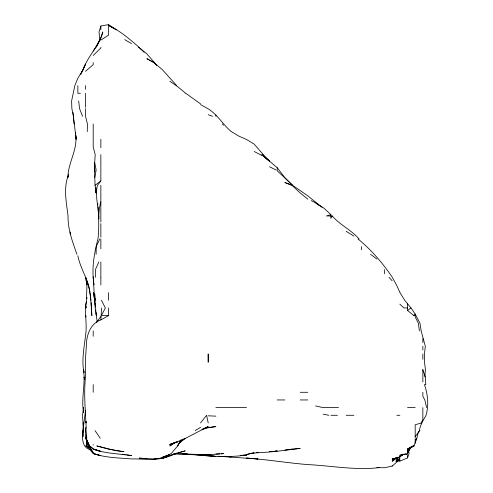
<?xml version="1.0" encoding="UTF-8"?>
<svg xmlns="http://www.w3.org/2000/svg" width="493" height="493" viewBox="0 0 493 493"><rect width="100%" height="100%" fill="white"/><g stroke="black" fill="none" stroke-linecap="round" stroke-linejoin="round"><path stroke-width="0.74" d="M86.201 280.079L86.965 284.954L86.423 300.286M82.898 436.749L82.96 430.617L85.529 410.398M86.497 307.952L86.528 306.424M100.862 201.877C97.17 213.925 99.832 226.669 97.928 238.957C94.73 251.51 92.216 264.242 93.195 277.288L93.916 284.954L93.195 276.807L94.157 292.62L95.18 300.286L95.02 297.988M96.123 254.289L96.246 246.623L99.789 238.957M87.243 131.625L87.434 123.959L85.529 116.293L85.529 108.626M101.601 307.952L100.862 319.895C90.17 323.451 86.152 336.066 86.361 346.289C85.511 356.396 85.086 366.515 85.529 376.658C83.835 392.12 85.147 407.52 85.961 422.951L86.047 421.416L86.072 430.617L86.731 438.283L86.651 435.214M83.563 407.619L83.422 412.216L83.557 409.917M82.947 436.749L83.089 433.686M83.157 432.151L83.225 430.617C81.789 437.488 81.863 448.082 90.644 449.696M424.88 376.954L425.379 369.288L424.448 361.622L424.424 353.956L425.33 346.289L421.17 330.957L419.974 323.285L415.186 314.029L410.983 307.952L404.716 300.286L399.996 292.62M86.811 298.894L86.996 297.501M83.656 407.619L82.473 415.285L83.329 426.784M96.153 192.96L95.044 185.294L94.792 177.628L96.141 169.962L94.705 162.296L95.204 154.629L93.195 146.957L93.195 123.959M85.985 427.351L85.363 430.617L85.529 437.87L88.851 445.949L87.347 441.069M418.489 431.313L416.819 438.283L415.186 441.334L416.764 438.283L414.021 445.949L407.52 448.846L413.88 445.949L407.52 449.616L407.674 453.615M68.231 176.229L67.874 177.628C67.954 163.004 77.53 150.18 75.743 135.458M68.737 174.14C63.135 187.704 66.389 202.038 68.028 215.959C67.806 229.362 72.545 241.86 76.908 254.289M422.852 369.873L425.354 376.954L425.792 384.62L424.442 384.62C427.85 394.394 428.941 405.234 426.063 415.285C423.327 420.258 420.246 424.88 419.352 430.617L419.968 430.617L415.186 436.521M116.2 29.728L108.528 24.65L100.862 26L99.044 31.965L99.752 39.631L97.121 45.904M100.535 39.12L102.809 31.965C99.044 46.132 87.458 56.467 82.842 70.296L85.529 64.09L80.79 74.48M397.765 460.098L399.854 459.821L399.854 461.165L407.52 457.929L409.091 453.615L408.598 450.83M81.752 72.385L82.688 70.296L77.863 78.245L74.837 85.628L71.608 100.96L71.879 108.626L73.389 116.293L76.175 139.291L75.879 135.458M98.846 261.956L95.42 269.622L95.457 277.288M421.195 422.951L422.852 419.463L422.852 407.619M397.623 461.282L396.015 461.282L397.413 458.564M99.894 39.631L95.876 47.297L98.871 42.188M407.52 453.615L411.217 446.59M180.832 440.2L177.529 446.128L171.151 453.615L162.197 458.176L154.531 458.989L139.199 458.12L146.865 458.749M180.814 440.2L177.554 445.949L181.153 440.2M359.04 238.957C351.25 229.917 340.004 225.011 332.239 215.959L330.858 218.35L330.858 214.597L324.08 208.292L315.526 202.814L311.225 200.626M99.623 40.907L100.369 39.631M396.015 461.282L398.319 457.436M409.135 449.598L407.52 452.032L411.538 447.059M93.195 51.124L95.821 47.297M96.369 322.668L100.862 316.5M180.161 441.161L181.036 440.009M100.862 154.629L100.862 180.949L97.515 185.294C94.607 195.468 98.643 205.686 98.458 215.959L98.39 213.66M93.195 55.469L100.862 48L100.862 47.297M200.528 422.951L206.629 415.285L208.194 422.951M407.52 303.546L407.52 310.448L413.886 315.619L415.186 314.029L415.186 316.796L418.341 323.285L419.401 330.957M85.529 71.3L93.195 64.669L93.195 62.629M100.862 40.062L108.528 35.151L108.528 24.65M411.335 447.009L407.52 450.713L411.624 446.904M398.369 459.421L399.854 458.022L397.703 461.282L392.188 466.095L384.522 467.752L376.855 467.604M395.38 458.207L392.188 459.809L399.854 456.937L392.188 458.909L399.854 457.091L403.256 454.115M394.548 459.31L392.188 461.282L398.085 457.19M178.706 443.638L185.195 438.283L179.89 442.221M411.507 446.868L407.52 450.078L412.604 446.362M398.695 459.482L399.854 458.582M95.044 185.294L100.862 180.949M173.4 443.336L169.863 445.949L176.254 441.919M407.52 310.448L410.983 307.952M399.854 457.091L399.854 456.475L402.122 454.842M407.52 449.616L412.542 446.356M195.222 430.617L200.528 427.363M399.854 456.475L403.477 454.33M100.862 319.895L108.528 315.619L108.528 307.952M173.696 442.979L169.863 444.846L185.195 438.45L208.194 426.574L202.617 428.996M403.305 454.281L399.854 455.933L405.308 453.874M170.553 455.464L174.713 453.615L169.863 456.087L162.197 458.465L169.863 455.458C158.056 461.645 144.301 458.582 131.532 458.94C118.856 457.837 105.73 457.874 93.633 453.615L100.141 455.477L93.288 453.615M170.56 455.532L185.195 450.849L178.226 452.679M330.858 214.597L326.348 215.959L332.239 215.959M201.92 429.508L208.194 427.708L215.86 426.599L208.194 427.548M421.601 422.951L415.186 424.726L415.186 438.283M403.262 454.355L399.854 455.285L407.52 453.72M175.348 453.431L177.529 452.864M253.519 452.747L246.525 454.534C256.545 451.773 267.064 453.079 277.189 450.922L274.891 451.095M251.227 453.615L254.191 452.944M397.765 460.222L399.854 459.821M206.105 427.881L207.498 427.659M286.951 449.721L300.194 448.396L277.189 451.28L269.523 451.496L271.828 451.323M379.641 467.574C355.638 470.538 331.764 465.762 307.86 464.597C287.364 462.945 267.064 459.47 246.525 458.102L253.427 458.601M284.855 450.072L292.528 449.105M156.829 458.416L158.364 458.268M160.663 458.059L162.197 457.911M210.493 454.318L200.528 454.571L208.194 454.669L201.292 454.3M215.86 454.028L219.693 453.825M221.228 453.739L223.526 453.615L208.194 454.756L178.293 453.794M243.462 455.051L246.525 454.928C225.178 458.453 203.627 455.304 182.25 453.837L192.862 454.756M185.195 454.096L173.696 454.084M80.445 93.294L77.863 93.294L77.863 85.628M85.264 307.952L86.522 300.983C83.933 312.352 87.507 324.098 85.529 335.53C84.118 347.781 81.462 360.58 83.989 372.77M407.52 307.952L403.878 307.952L399.854 304.15M108.528 315.619L101.398 315.619L105.354 307.952L101.459 300.286M413.886 315.619L415.186 315.619M300.194 392.286L307.86 392.286M277.189 399.952L284.855 399.952M300.194 399.952L307.86 399.952M215.86 407.619L246.525 407.619M338.525 407.619L323.192 407.619L315.526 405.924M407.52 407.619L415.186 407.619M330.858 415.285L337.446 415.285M346.191 415.285L353.857 415.285M396.816 415.285L399.854 415.285M85.529 445.949L87.07 445.949L88.604 447.441M412.647 445.949L414.021 445.949M240.393 455.279L246.525 455.458L242.692 455.279M397.555 460.992L399.854 461.06M214.326 456.05L195.931 454.774M208.194 415.809L215.86 416.154M200.528 455.261L215.86 456.389M218.159 456.259L258.024 458.989L255.725 458.761M187.494 454.078L183.932 453.788M190.563 454.318L192.862 454.497M224.297 456.271L231.192 456.9L225.061 456.302M123.866 454.398L125.259 454.608M126.652 454.823L131.532 455.569L108.528 452.882L100.862 451.539L93.195 449.191L89.603 445.949L85.862 438.283L88.851 445.949M122.43 454.244L123.866 454.491L122.474 454.244M323.192 414.163L328.751 415.285M100.165 451.021L93.195 449.074L100.862 451.477L93.195 448.913M208.194 114.715L212.551 116.293M291.449 185.294L284.855 182.509L292.528 185.245L307.86 195.875L322.009 207.331M269.523 166.739L275.975 169.962M254.191 151.487L261.857 155.474M156.792 65.587L154.531 62.648L146.865 58.667L154.531 63.086L162.197 69.507L176.697 85.628M85.529 437.87L86.33 438.283M405.69 453.936L407.52 454.897L407.52 457.929M200.528 104.553L208.194 108.861C217.579 114.647 222.885 124.55 231.192 131.526L238.858 136.123L246.525 139.476L254.191 144.153L268.562 160.7M138.588 47.297L146.865 53.854L154.512 62.629M113.643 28.366L108.528 25.402C119.972 30.745 129.622 39.046 139.051 47.297M114.918 29.105L116.2 29.845M124.704 39.631L131.532 43.594M346.191 231.291L353.857 236.104M169.863 81.234L177.529 86.552L185.195 92.85L185.195 93.294L185.762 93.294L200.528 103.85M315.526 202.814L319.655 205.76M88.37 447.317L86.565 445.949L88.222 447.441M370.557 254.289L376.855 259.053M358.029 238.957C371.278 249.791 382.623 262.991 392.188 277.146L396.489 284.954L399.854 292.343M307.86 199.209L300.194 192.96L292.528 185.83M89.603 445.949L92.684 448.488L89.621 445.949L85.862 438.283M277.189 167.688L277.189 170.726L292.528 185.245L284.862 177.628L277.189 167.688L261.857 154.629L269.523 161.082L262.375 154.629L266.972 159.239M139.199 47.439L144.122 52.276M388.989 277.288L392.188 280.776M222.337 123.959L223.526 125.259M93.195 453.572L86.885 445.949L86.669 439.818M154.531 63.086L155.887 64.749M95.044 430.617L100.27 438.283M89.948 292.62C88.444 279.63 80.26 268.432 77.863 255.762M85.529 277.577C91.125 289.403 90.841 302.844 91.852 315.619L91.106 302.591M82.559 116.293L79.539 108.626L78.67 100.96M86.86 439.676L88.506 445.949L93.195 452.605L88.746 445.949L88.259 443.86M426.624 407.619L424.83 399.952L422.852 396.304L422.852 392.286M84.377 379.142L83.527 369.288L84.118 372.073M84.519 379.142L84.081 376.954C84.321 388.755 81.456 400.452 83.514 412.216M85.529 277.288L86.965 284.954M85.807 315.619L86.065 317.017M83.07 432.01L83.262 422.951L83.416 426.784M97.226 321.892L95.186 307.952L94.705 294.155M85.77 277.288L85.985 278.681M95.439 307.256L93.547 292.62L94.373 298.197M94.681 300.286L94.859 301.685M95.124 303.774L95.395 305.863M90.034 293.317L90.928 300.286M97.682 203.412L97.842 204.805M98.076 206.9L98.347 212.126M95.691 309.351L95.919 311.44M96.073 312.833L96.375 315.619L96.086 312.556M74.067 123.959L73.056 112.459M94.748 294.155L94.909 296.453M95.697 187.593L96.03 192.96L95.808 187.593M86.706 439.818L87.027 445.185M94.921 171.49L94.317 162.296L94.792 177.628M75.614 132.395L75.682 133.93M98.797 215.959L98.846 219.021M422.852 338.623L422.852 342.647M422.852 346.289L422.852 350.048M422.852 353.956L422.852 359.261M422.852 369.288L422.852 381.958M415.186 439.121L415.186 443.293M392.188 465.731L392.188 466.095M384.522 269.622L384.522 273.843M361.523 246.623L361.523 249.828M215.86 114.98L215.86 116.293M108.528 292.62L108.528 300.286M100.862 26L100.862 29.79M100.862 139.291L100.862 147.795M100.862 185.294L100.862 222.023M100.862 223.625L100.862 237.225M100.862 238.957L100.862 248.768M100.862 261.956L100.862 277.103M100.862 277.288L100.862 284.954M93.195 330.957L93.195 336.263M93.195 384.62L93.195 392.286M93.195 444.513L93.195 445.124M93.195 452.802L93.195 453.338M85.529 85.628L85.529 89.251M85.529 93.294L85.529 107.264M70.197 231.987L70.197 234.076M208.268 361.622L208.194 362.232L208.194 353.956L208.268 361.622M169.863 454.484L162.197 457.356L169.863 454.521M177.529 441.931L169.863 444.347L177.529 441.95M258.375 452.334L256.286 452.642L258.375 452.327M162.197 458.157L154.531 458.761L162.197 458.176M123.866 451.687L108.528 449.166L96.819 445.949L116.2 450.694L123.866 451.687"/></g></svg>
